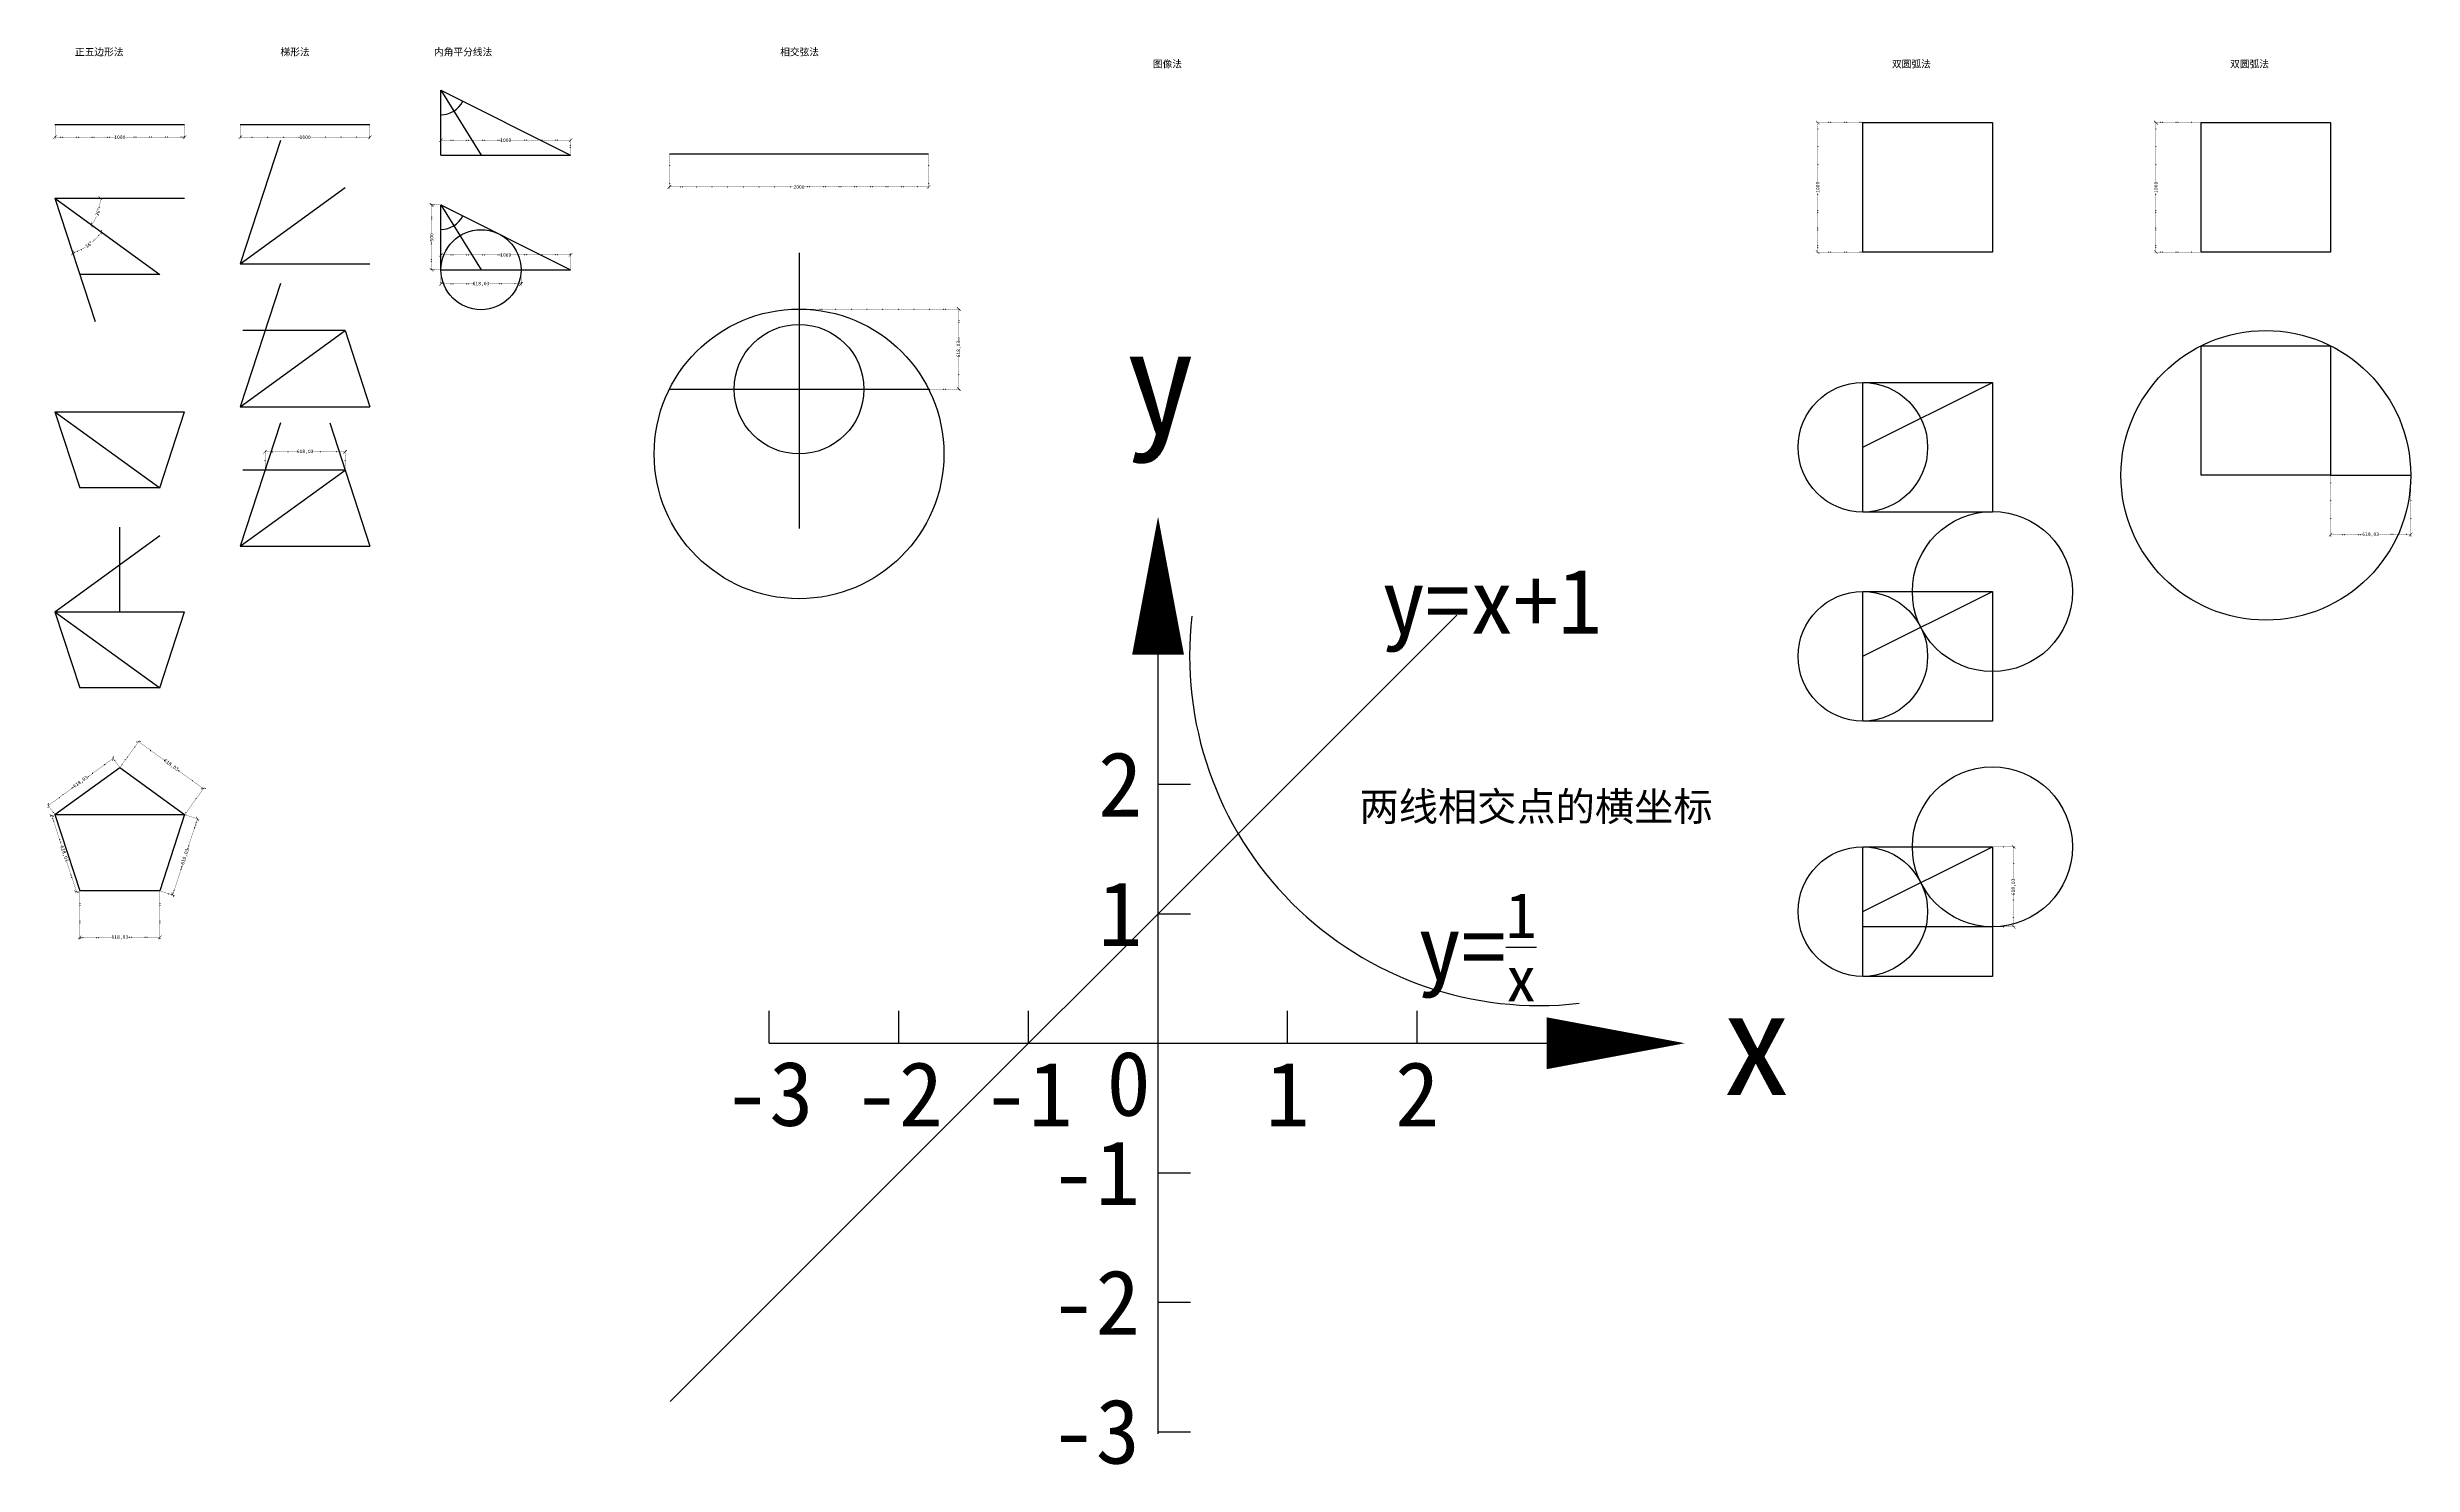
# Model space of a CAD drawing. Header units: millimetres. Extents: x 1384 to 37522, y -6804 to 4139.
# Drawn here: x 19269 to 37522, y -6804 to 4139 of the extents above; entities that cross this region are included whole.
import ezdxf

# ---------------------------------------------------------------- set-up
doc = ezdxf.new("R2010")
doc.units = ezdxf.units.MM
doc.linetypes.add('ACAD_ISO07W100', pattern=[3, 0, -3])
doc.styles.get("Standard").update_dxf_attribs({"font": ''})
doc.styles.add('w', font='', dxfattribs={"height": 5})
doc.styles.get('Standard').set_extended_font_data('SimSun')
doc.styles.get('w').set_extended_font_data('SimSun')
doc.dimstyles.new('w', dxfattribs={"dimscale": 11, "dimtxt": 2.5, "dimasz": 2.5, "dimexe": 1.25, "dimexo": 0.625, "dimtad": 0, "dimtxsty": 'Standard', "dimblk": 'ARCHTICK', "dimcen": 2.5, "dimclrd": 5, "dimclre": 5, "dimadec": 0, "dimazin": 0, "dimtfac": 1, "dimtmove": 0, "dimatfit": 3, "dimfxl": 1, "dimarcsym": 0})

# ---------------------------------------------------------------- blocks, each defined once
blk = doc.blocks.new('_ArchTick')
at = {"color": 0, "linetype": 'ByBlock', "const_width": 0.15}
blk.add_lwpolyline([(-0.5, -0.5), (0.5, 0.5)], dxfattribs=at)
blk = doc.blocks.new('*D47')
at = {"color": 5, "linetype": 'ACAD_ISO07W100', "lineweight": -2}
for p, q in [((19833, -1416), (19982, -1211)), ((19974, -1222), (20173, -1366)), ((20474, -1585), (20275, -1441)), ((20333, -1780), (20482, -1574))]:
    blk.add_line(p, q, dxfattribs=at)
at = {"layer": 'Defpoints', "color": 0}
for p in [(19829, -1422), (20474, -1585), (20329, -1785)]:
    blk.add_point(p, dxfattribs=at)
at = {"color": 5, "lineweight": -2, "xscale": 27.5, "yscale": 27.5, "zscale": 27.5}
for p, rotation in [((19974, -1222), 144.0000000000001), ((20474, -1585), 324.0000000000001)]:
    blk.add_blockref('_ArchTick', p, dxfattribs=dict(at, rotation=rotation))
at = {"color": 0, "insert": (20224, -1403), "char_height": 27.5, "attachment_point": 5, "rotation": 324}
blk.add_mtext('618,03', dxfattribs=at)
blk = doc.blocks.new('*D48')
at = {"color": 5, "linetype": 'ACAD_ISO07W100', "lineweight": -2}
for p, q in [((19520, -2380), (19520, -2747)), ((20138, -2380), (20138, -2747)), ((19520, -2733), (19765, -2733)), ((20138, -2733), (19892, -2733))]:
    blk.add_line(p, q, dxfattribs=at)
at = {"layer": 'Defpoints', "color": 0}
for p in [(19520, -2373), (20138, -2373), (20138, -2733)]:
    blk.add_point(p, dxfattribs=at)
at = {"color": 5, "lineweight": -2, "xscale": 27.5, "yscale": 27.5, "zscale": 27.5, "rotation": 180}
blk.add_blockref('_ArchTick', (19520, -2733), dxfattribs=at)
at = {"color": 5, "lineweight": -2, "xscale": 27.5, "yscale": 27.5, "zscale": 27.5}
blk.add_blockref('_ArchTick', (20138, -2733), dxfattribs=at)
at = {"color": 0, "insert": (19829, -2733), "char_height": 27.5, "attachment_point": 5}
blk.add_mtext('618,03', dxfattribs=at)
blk = doc.blocks.new('*D49')
at = {"color": 5, "linetype": 'ACAD_ISO07W100', "lineweight": -2}
for p, q in [((19322, -1787), (19291, -1798)), ((19304, -1793), (19380, -2027)), ((19495, -2381), (19419, -2147)), ((19513, -2375), (19482, -2385))]:
    blk.add_line(p, q, dxfattribs=at)
at = {"layer": 'Defpoints', "color": 0}
for p in [(19329, -1785), (19495, -2381), (19520, -2373)]:
    blk.add_point(p, dxfattribs=at)
at = {"color": 5, "lineweight": -2, "xscale": 27.5, "yscale": 27.5, "zscale": 27.5}
for p, rotation in [((19304, -1793), 107.9999999999998), ((19495, -2381), 287.9999999999998)]:
    blk.add_blockref('_ArchTick', p, dxfattribs=dict(at, rotation=rotation))
at = {"color": 0, "insert": (19399, -2087), "char_height": 27.5, "attachment_point": 5, "rotation": 288}
blk.add_mtext('618,03', dxfattribs=at)
blk = doc.blocks.new('*D50')
at = {"color": 5, "linetype": 'ACAD_ISO07W100', "lineweight": -2}
for p, q in [((20335, -1787), (20441, -1822)), ((20428, -1818), (20352, -2051)), ((20237, -2405), (20313, -2172)), ((20144, -2375), (20250, -2410))]:
    blk.add_line(p, q, dxfattribs=at)
at = {"layer": 'Defpoints', "color": 0}
for p in [(20329, -1785), (20138, -2373), (20237, -2405)]:
    blk.add_point(p, dxfattribs=at)
at = {"color": 5, "lineweight": -2, "xscale": 27.5, "yscale": 27.5, "zscale": 27.5}
for p, rotation in [((20428, -1818), 72.00000000000023), ((20237, -2405), 252.0000000000002)]:
    blk.add_blockref('_ArchTick', p, dxfattribs=dict(at, rotation=rotation))
at = {"color": 0, "insert": (20333, -2111), "char_height": 27.5, "attachment_point": 5, "rotation": 72}
blk.add_mtext('618,03', dxfattribs=at)
blk = doc.blocks.new('*D51')
at = {"color": 5, "linetype": 'ACAD_ISO07W100', "lineweight": -2}
for p, q in [((19777, -1351), (19579, -1496)), ((19825, -1416), (19769, -1340)), ((19277, -1715), (19476, -1570)), ((19325, -1780), (19269, -1704))]:
    blk.add_line(p, q, dxfattribs=at)
at = {"layer": 'Defpoints', "color": 0}
for p in [(19777, -1351), (19829, -1422), (19329, -1785)]:
    blk.add_point(p, dxfattribs=at)
at = {"color": 5, "lineweight": -2, "xscale": 27.5, "yscale": 27.5, "zscale": 27.5}
for p, rotation in [((19777, -1351), 35.99999999999992), ((19277, -1715), 215.9999999999999)]:
    blk.add_blockref('_ArchTick', p, dxfattribs=dict(at, rotation=rotation))
at = {"color": 0, "insert": (19527, -1533), "char_height": 27.5, "attachment_point": 5, "rotation": 36}
blk.add_mtext('618,03', dxfattribs=at)
blk = doc.blocks.new('*D57')
at = {"color": 5, "linetype": 'ACAD_ISO07W100', "lineweight": -2}
for p, q in [((19329, 3536), (19329, 3431)), ((20329, 3536), (20329, 3431)), ((19329, 3445), (19786, 3445)), ((20329, 3445), (19871, 3445))]:
    blk.add_line(p, q, dxfattribs=at)
at = {"layer": 'Defpoints', "color": 0}
for p in [(19329, 3543), (20329, 3543), (20329, 3445)]:
    blk.add_point(p, dxfattribs=at)
at = {"color": 5, "lineweight": -2, "xscale": 27.5, "yscale": 27.5, "zscale": 27.5, "rotation": 180}
blk.add_blockref('_ArchTick', (19329, 3445), dxfattribs=at)
at = {"color": 5, "lineweight": -2, "xscale": 27.5, "yscale": 27.5, "zscale": 27.5}
blk.add_blockref('_ArchTick', (20329, 3445), dxfattribs=at)
at = {"color": 0, "insert": (19829, 3445), "char_height": 27.5, "attachment_point": 5}
blk.add_mtext('1000', dxfattribs=at)
blk = doc.blocks.new('*D58')
at = {"color": 5, "linetype": 'ACAD_ISO07W100', "lineweight": -2}
for start, end in [(347.3259, 0), (324, 336.6741)]:
    blk.add_arc((19329, 2974), 349, start, end, dxfattribs=at)
at = {"layer": 'Defpoints', "color": 0}
for p in [(19329, 2974), (19329, 2974), (20329, 2974), (19647, 2832), (20138, 2386)]:
    blk.add_point(p, dxfattribs=at)
at = {"color": 5, "lineweight": -2, "xscale": 27.5, "yscale": 27.5, "zscale": 27.5}
for p, rotation in [((19678, 2974), 90), ((19611, 2769), 234)]:
    blk.add_blockref('_ArchTick', p, dxfattribs=dict(at, rotation=rotation))
at = {"color": 0, "insert": (19661, 2866), "char_height": 27.5, "attachment_point": 5, "rotation": 72}
blk.add_mtext('36°', dxfattribs=at)
blk = doc.blocks.new('*D59')
at = {"color": 5, "linetype": 'ACAD_ISO07W100', "lineweight": -2}
for start, end in [(288, 301.8153), (310.1847, 324)]:
    blk.add_arc((19329, 2974), 444, start, end, dxfattribs=at)
at = {"layer": 'Defpoints', "color": 0}
for p in [(19329, 2974), (19329, 2974), (19551, 2590), (20138, 2386), (19638, 2023)]:
    blk.add_point(p, dxfattribs=at)
at = {"color": 5, "lineweight": -2, "xscale": 27.5, "yscale": 27.5, "zscale": 27.5}
for p, rotation in [((19466, 2552), 198.0000000000001), ((19688, 2713), 54.00000000000013)]:
    blk.add_blockref('_ArchTick', p, dxfattribs=dict(at, rotation=rotation))
at = {"color": 0, "insert": (19590, 2615), "char_height": 27.5, "attachment_point": 5, "rotation": 36}
blk.add_mtext('36°', dxfattribs=at)
blk = doc.blocks.new('*D60')
at = {"color": 5, "linetype": 'ACAD_ISO07W100', "lineweight": -2}
for p, q in [((20759, 3536), (20759, 3431)), ((21759, 3536), (21759, 3431)), ((20759, 3445), (21216, 3445)), ((21759, 3445), (21301, 3445))]:
    blk.add_line(p, q, dxfattribs=at)
at = {"layer": 'Defpoints', "color": 0}
for p in [(20759, 3543), (21759, 3543), (21759, 3445)]:
    blk.add_point(p, dxfattribs=at)
at = {"color": 5, "lineweight": -2, "xscale": 27.5, "yscale": 27.5, "zscale": 27.5, "rotation": 180}
blk.add_blockref('_ArchTick', (20759, 3445), dxfattribs=at)
at = {"color": 5, "lineweight": -2, "xscale": 27.5, "yscale": 27.5, "zscale": 27.5}
blk.add_blockref('_ArchTick', (21759, 3445), dxfattribs=at)
at = {"color": 0, "insert": (21259, 3445), "char_height": 27.5, "attachment_point": 5}
blk.add_mtext('1000', dxfattribs=at)
blk = doc.blocks.new('*D64')
at = {"color": 5, "linetype": 'ACAD_ISO07W100', "lineweight": -2}
for p, q in [((20950, 882), (20950, 1030)), ((20950, 1016), (21195, 1016)), ((21568, 1016), (21322, 1016)), ((21568, 882), (21568, 1030))]:
    blk.add_line(p, q, dxfattribs=at)
at = {"layer": 'Defpoints', "color": 0}
for p in [(21568, 1016), (20950, 875), (21568, 875)]:
    blk.add_point(p, dxfattribs=at)
at = {"color": 5, "lineweight": -2, "xscale": 27.5, "yscale": 27.5, "zscale": 27.5, "rotation": 180}
blk.add_blockref('_ArchTick', (20950, 1016), dxfattribs=at)
at = {"color": 5, "lineweight": -2, "xscale": 27.5, "yscale": 27.5, "zscale": 27.5}
blk.add_blockref('_ArchTick', (21568, 1016), dxfattribs=at)
at = {"color": 0, "insert": (21259, 1016), "char_height": 27.5, "attachment_point": 5}
blk.add_mtext('618,03', dxfattribs=at)
blk = doc.blocks.new('*D65')
at = {"color": 5, "linetype": 'ACAD_ISO07W100', "lineweight": -2}
for p, q in [((22307, 3314), (22307, 3436)), ((22307, 3422), (22764, 3422)), ((23307, 3422), (22850, 3422)), ((23307, 3314), (23307, 3436))]:
    blk.add_line(p, q, dxfattribs=at)
at = {"layer": 'Defpoints', "color": 0}
for p in [(22307, 3307), (23307, 3422), (23307, 3307)]:
    blk.add_point(p, dxfattribs=at)
at = {"color": 5, "lineweight": -2, "xscale": 27.5, "yscale": 27.5, "zscale": 27.5, "rotation": 180}
blk.add_blockref('_ArchTick', (22307, 3422), dxfattribs=at)
at = {"color": 5, "lineweight": -2, "xscale": 27.5, "yscale": 27.5, "zscale": 27.5}
blk.add_blockref('_ArchTick', (23307, 3422), dxfattribs=at)
at = {"color": 0, "insert": (22807, 3422), "char_height": 27.5, "attachment_point": 5}
blk.add_mtext('1000', dxfattribs=at)
blk = doc.blocks.new('*D66')
at = {"color": 5, "linetype": 'ACAD_ISO07W100', "lineweight": -2}
for p, q in [((22307, 2429), (22307, 2550)), ((22307, 2536), (22764, 2536)), ((23307, 2536), (22850, 2536)), ((23307, 2429), (23307, 2550))]:
    blk.add_line(p, q, dxfattribs=at)
at = {"layer": 'Defpoints', "color": 0}
for p in [(22307, 2422), (23307, 2536), (23307, 2422)]:
    blk.add_point(p, dxfattribs=at)
at = {"color": 5, "lineweight": -2, "xscale": 27.5, "yscale": 27.5, "zscale": 27.5, "rotation": 180}
blk.add_blockref('_ArchTick', (22307, 2536), dxfattribs=at)
at = {"color": 5, "lineweight": -2, "xscale": 27.5, "yscale": 27.5, "zscale": 27.5}
blk.add_blockref('_ArchTick', (23307, 2536), dxfattribs=at)
at = {"color": 0, "insert": (22807, 2536), "char_height": 27.5, "attachment_point": 5}
blk.add_mtext('1000', dxfattribs=at)
blk = doc.blocks.new('*D67')
at = {"color": 5, "linetype": 'ACAD_ISO07W100', "lineweight": -2}
for p, q in [((22307, 2415), (22307, 2298)), ((22925, 2415), (22925, 2298)), ((22307, 2312), (22553, 2312)), ((22925, 2312), (22680, 2312))]:
    blk.add_line(p, q, dxfattribs=at)
at = {"layer": 'Defpoints', "color": 0}
for p in [(22307, 2422), (22925, 2422), (22925, 2312)]:
    blk.add_point(p, dxfattribs=at)
at = {"color": 5, "lineweight": -2, "xscale": 27.5, "yscale": 27.5, "zscale": 27.5, "rotation": 180}
blk.add_blockref('_ArchTick', (22307, 2312), dxfattribs=at)
at = {"color": 5, "lineweight": -2, "xscale": 27.5, "yscale": 27.5, "zscale": 27.5}
blk.add_blockref('_ArchTick', (22925, 2312), dxfattribs=at)
at = {"color": 0, "insert": (22616, 2312), "char_height": 27.5, "attachment_point": 5}
blk.add_mtext('618,03', dxfattribs=at)
blk = doc.blocks.new('*D68')
at = {"color": 5, "linetype": 'ACAD_ISO07W100', "lineweight": -2}
for p, q in [((22300, 2922), (22222, 2922)), ((22235, 2922), (22235, 2706)), ((22235, 2422), (22235, 2638)), ((22300, 2422), (22222, 2422))]:
    blk.add_line(p, q, dxfattribs=at)
at = {"layer": 'Defpoints', "color": 0}
for p in [(22235, 2922), (22307, 2922), (22307, 2422)]:
    blk.add_point(p, dxfattribs=at)
at = {"color": 5, "lineweight": -2, "xscale": 27.5, "yscale": 27.5, "zscale": 27.5}
for p, rotation in [((22235, 2922), 90), ((22235, 2422), 270)]:
    blk.add_blockref('_ArchTick', p, dxfattribs=dict(at, rotation=rotation))
at = {"color": 0, "insert": (22235, 2672), "char_height": 27.5, "attachment_point": 5, "rotation": 90}
blk.add_mtext('500', dxfattribs=at)
blk = doc.blocks.new('*D69')
at = {"color": 5, "linetype": 'ACAD_ISO07W100', "lineweight": -2}
for p, q in [((24070, 3309), (24070, 3048)), ((26070, 3309), (26070, 3048)), ((24070, 3061), (25026, 3061)), ((26070, 3061), (25114, 3061))]:
    blk.add_line(p, q, dxfattribs=at)
at = {"layer": 'Defpoints', "color": 0}
for p in [(24070, 3316), (26070, 3316), (26070, 3061)]:
    blk.add_point(p, dxfattribs=at)
at = {"color": 5, "lineweight": -2, "xscale": 27.5, "yscale": 27.5, "zscale": 27.5, "rotation": 180}
blk.add_blockref('_ArchTick', (24070, 3061), dxfattribs=at)
at = {"color": 5, "lineweight": -2, "xscale": 27.5, "yscale": 27.5, "zscale": 27.5}
blk.add_blockref('_ArchTick', (26070, 3061), dxfattribs=at)
at = {"color": 0, "insert": (25070, 3061), "char_height": 27.5, "attachment_point": 5}
blk.add_mtext('2000', dxfattribs=at)
blk = doc.blocks.new('*D73')
at = {"color": 5, "linetype": 'ACAD_ISO07W100', "lineweight": -2}
for p, q in [((25077, 2118), (26316, 2118)), ((26303, 2118), (26303, 1872)), ((26303, 1500), (26303, 1745)), ((25077, 1500), (26316, 1500))]:
    blk.add_line(p, q, dxfattribs=at)
at = {"layer": 'Defpoints', "color": 0}
for p in [(25070, 2118), (25070, 1500), (26303, 1500)]:
    blk.add_point(p, dxfattribs=at)
at = {"color": 5, "lineweight": -2, "xscale": 27.5, "yscale": 27.5, "zscale": 27.5}
for p, rotation in [((26303, 2118), 90), ((26303, 1500), 270)]:
    blk.add_blockref('_ArchTick', p, dxfattribs=dict(at, rotation=rotation))
at = {"color": 0, "insert": (26303, 1809), "char_height": 27.5, "attachment_point": 5, "rotation": 90}
blk.add_mtext('618,03', dxfattribs=at)
blk = doc.blocks.new('*D76')
at = {"color": 5, "linetype": 'ACAD_ISO07W100', "lineweight": -2}
for p, q in [((34286, -2034), (34457, -2034)), ((34443, -2034), (34443, -2279)), ((34443, -2652), (34443, -2406)), ((34286, -2652), (34457, -2652))]:
    blk.add_line(p, q, dxfattribs=at)
at = {"layer": 'Defpoints', "color": 0}
for p in [(34280, -2034), (34280, -2652), (34443, -2652)]:
    blk.add_point(p, dxfattribs=at)
at = {"color": 5, "lineweight": -2, "xscale": 27.5, "yscale": 27.5, "zscale": 27.5}
for p, rotation in [((34443, -2034), 90), ((34443, -2652), 270)]:
    blk.add_blockref('_ArchTick', p, dxfattribs=dict(at, rotation=rotation))
at = {"color": 0, "insert": (34443, -2343), "char_height": 27.5, "attachment_point": 5, "rotation": 90}
blk.add_mtext('618,03', dxfattribs=at)
blk = doc.blocks.new('*D78')
at = {"color": 5, "linetype": 'ACAD_ISO07W100', "lineweight": -2}
for p, q in [((33273, 3558), (32917, 3558)), ((32931, 3558), (32931, 3101)), ((32931, 2558), (32931, 3015)), ((33273, 2558), (32917, 2558))]:
    blk.add_line(p, q, dxfattribs=at)
at = {"layer": 'Defpoints', "color": 0}
for p in [(33280, 3558), (32931, 2558), (33280, 2558)]:
    blk.add_point(p, dxfattribs=at)
at = {"color": 5, "lineweight": -2, "xscale": 27.5, "yscale": 27.5, "zscale": 27.5}
for p, rotation in [((32931, 3558), 90), ((32931, 2558), 270)]:
    blk.add_blockref('_ArchTick', p, dxfattribs=dict(at, rotation=rotation))
at = {"color": 0, "insert": (32931, 3058), "char_height": 27.5, "attachment_point": 5, "rotation": 90}
blk.add_mtext('1000', dxfattribs=at)
blk = doc.blocks.new('*D79')
at = {"color": 5, "linetype": 'ACAD_ISO07W100', "lineweight": -2}
for p, q in [((35882, 3558), (35527, 3558)), ((35541, 3558), (35541, 3101)), ((35541, 2558), (35541, 3015)), ((35882, 2558), (35527, 2558))]:
    blk.add_line(p, q, dxfattribs=at)
at = {"layer": 'Defpoints', "color": 0}
for p in [(35889, 3558), (35541, 2558), (35889, 2558)]:
    blk.add_point(p, dxfattribs=at)
at = {"color": 5, "lineweight": -2, "xscale": 27.5, "yscale": 27.5, "zscale": 27.5}
for p, rotation in [((35541, 3558), 90), ((35541, 2558), 270)]:
    blk.add_blockref('_ArchTick', p, dxfattribs=dict(at, rotation=rotation))
at = {"color": 0, "insert": (35541, 3058), "char_height": 27.5, "attachment_point": 5, "rotation": 90}
blk.add_mtext('1000', dxfattribs=at)
blk = doc.blocks.new('*D81')
at = {"color": 5, "linetype": 'ACAD_ISO07W100', "lineweight": -2}
for p, q in [((36889, 828), (36889, 363)), ((37507, 828), (37507, 363)), ((36889, 377), (37135, 377)), ((37507, 377), (37262, 377))]:
    blk.add_line(p, q, dxfattribs=at)
at = {"layer": 'Defpoints', "color": 0}
for p in [(36889, 834), (37507, 834), (37507, 377)]:
    blk.add_point(p, dxfattribs=at)
at = {"color": 5, "lineweight": -2, "xscale": 27.5, "yscale": 27.5, "zscale": 27.5, "rotation": 180}
blk.add_blockref('_ArchTick', (36889, 377), dxfattribs=at)
at = {"color": 5, "lineweight": -2, "xscale": 27.5, "yscale": 27.5, "zscale": 27.5}
blk.add_blockref('_ArchTick', (37507, 377), dxfattribs=at)
at = {"color": 0, "insert": (37198, 377), "char_height": 27.5, "attachment_point": 5}
blk.add_mtext('618,03', dxfattribs=at)

msp = doc.modelspace()

# ---------------------------------------------------------------- linework, layer by layer
for p, q in [((22307.201, 3307.016), (22307.201, 3807.016)), ((22307.201, 3807.016), (23307.201, 3307.016)), ((22307.201, 3807.016), (22616.218, 3307.016)), ((19328.691, 3542.944), (20328.691, 3542.944)), ((20758.72, 3542.944), (21758.72, 3542.944)), ((33279.585, 3558.276), (34279.585, 3558.276)), ((33279.585, 2558.276), (33279.585, 3558.276)), ((34279.585, 3558.276), (34279.585, 2558.276)), ((35889.22, 3558.276), (36889.22, 3558.276)), ((35889.22, 2558.276), (35889.22, 3558.276)), ((36889.22, 3558.276), (36889.22, 2558.276)), ((21067.737, 3419.594), (20758.72, 2468.538)), ((22307.201, 3307.016), (23307.201, 3307.016)), ((24070.253, 3315.69), (26070.253, 3315.69)), ((19328.691, 2973.979), (19637.708, 2022.922)), ((19328.691, 2973.979), (20328.691, 2973.979)), ((19328.691, 2973.979), (20137.708, 2386.194)), ((20758.72, 2468.538), (21567.737, 3056.323)), ((22307.201, 2421.65), (22307.201, 2921.65)), ((22307.201, 2921.65), (23307.201, 2421.65)), ((22307.201, 2921.65), (22616.218, 2421.65)), ((34279.585, 2558.276), (33279.585, 2558.276)), ((36889.22, 2558.276), (35889.22, 2558.276)), ((20137.708, 2386.194), (19519.674, 2386.194)), ((20758.72, 2468.538), (21758.72, 2468.538)), ((22307.201, 2421.65), (22925.229, 2421.65)), ((22925.229, 2421.65), (23307.201, 2421.65)), ((25070.253, 2551.094), (25070.253, 2111.089)), ((21067.737, 2315.237), (20758.72, 1364.181)), ((25070.253, 2111.089), (25070.253, 1499.775)), ((20758.72, 1364.181), (21567.737, 1951.966)), ((21567.737, 1951.966), (20777.682, 1951.966)), ((21567.737, 1951.966), (21758.72, 1364.181)), ((35889.22, 1834.488), (36889.22, 1834.488)), ((35889.22, 834.488), (35889.22, 1834.488)), ((36889.22, 1834.488), (36889.22, 834.488)), ((24070.253, 1499.775), (25070.253, 1499.775)), ((25070.253, 1499.775), (26070.253, 1499.775)), ((25070.253, 1499.775), (25070.253, 424.561)), ((33279.585, 1550.664), (34279.585, 1550.664)), ((33279.585, 550.664), (33279.585, 1550.664)), ((33279.585, 1050.664), (34279.585, 1550.664)), ((34279.585, 1550.664), (34279.585, 550.664)), ((19328.691, 1324.89), (19519.674, 737.105)), ((19328.691, 1324.89), (20328.691, 1324.89)), ((19328.691, 1324.89), (20137.708, 737.105)), ((20137.708, 737.105), (20328.691, 1324.89)), ((20758.72, 1364.181), (21758.72, 1364.181)), ((21067.737, 1238.564), (20758.72, 287.507)), ((21449.703, 1238.564), (21758.72, 287.507)), ((20137.708, 737.105), (19519.674, 737.105)), ((20758.72, 287.507), (21567.737, 875.293)), ((21567.737, 875.293), (20777.682, 875.293)), ((36889.22, 834.488), (35889.22, 834.488)), ((36889.22, 834.488), (37507.254, 834.488)), ((34279.585, 550.664), (33279.585, 550.664)), ((19328.691, -218.852), (20137.708, 368.934)), ((19828.691, -218.852), (19828.691, 434.942)), ((20758.72, 287.507), (21758.72, 287.507)), ((33279.585, -62.931), (34279.585, -62.931)), ((33279.585, -1062.931), (33279.585, -62.931)), ((33279.585, -562.931), (34279.585, -62.931)), ((34279.585, -62.931), (34279.585, -1062.931)), ((19328.691, -218.852), (19519.674, -806.637)), ((19328.691, -218.852), (20137.708, -806.637)), ((19328.691, -218.852), (20328.691, -218.852)), ((20137.708, -806.637), (20328.691, -218.852)), ((30146.87, -244.001), (24074.649, -6316.223)), ((27840.756, -6565.803), (27840.756, -550.115)), ((20137.708, -806.637), (19519.674, -806.637)), ((34279.585, -1062.931), (33279.585, -1062.931)), ((19328.691, -1785.174), (19828.691, -1421.902)), ((19828.691, -1421.902), (20328.691, -1785.174)), ((27840.756, -1550.115), (28090.756, -1550.115)), ((19328.691, -1785.174), (20328.691, -1785.174)), ((19328.691, -1785.174), (19519.674, -2372.959)), ((20328.691, -1785.174), (20137.708, -2372.959)), ((33279.585, -2033.808), (34279.585, -2033.808)), ((33279.585, -3033.808), (33279.585, -2033.808)), ((33279.585, -2533.808), (34279.585, -2033.808)), ((34279.585, -2033.808), (34279.585, -3033.808)), ((20137.708, -2372.959), (19519.674, -2372.959)), ((27840.756, -2550.115), (28090.756, -2550.115)), ((34279.585, -2651.842), (33279.585, -2651.842)), ((34279.585, -3033.808), (33279.585, -3033.808)), ((24840.756, -3550.115), (24840.756, -3300.115)), ((25840.756, -3550.115), (25840.756, -3300.115)), ((26840.756, -3550.115), (26840.756, -3300.115)), ((28840.756, -3550.115), (28840.756, -3300.115)), ((29840.756, -3550.115), (29840.756, -3300.115)), ((24840.756, -3550.115), (30840.756, -3550.115)), ((27840.756, -3550.115), (28840.756, -3550.115)), ((27840.756, -3550.115), (28458.79, -3550.115)), ((27840.756, -4550.115), (28090.756, -4550.115)), ((27840.756, -5550.115), (28090.756, -5550.115)), ((27840.756, -6550.115), (28090.756, -6550.115))]:
    msp.add_line(p, q)
for points in [[(27840.756, -550.115, 400, 0, 0), (27840.756, 515.435, 0, 0, 0)], [(30840.756, -3550.115, 400, 0, 0), (31906.306, -3550.115, 0, 0, 0)]]:
    msp.add_lwpolyline(points, format="xyseb")
for centre, radius in [((22616.218, 2421.65), 309.017), ((25070.253, 999.775), 1118.034), ((25070.253, 1499.775), 500), ((36389.22, 834.488), 1118.034), ((33279.585, 1050.664), 500), ((34279.585, -62.931), 618.034), ((33279.585, -562.931), 500), ((34279.585, -2033.808), 618.034), ((33279.585, -2533.808), 500)]:
    msp.add_circle(centre, radius)
for centre, radius, start, end in [((22307.201, 3807.016), 188.555, 270, 333.4349488), ((22307.201, 2921.65), 188.555, 270, 333.4349488), ((30783.143, -560.289), 2698.969, 173.4690653, 276.5096397)]:
    msp.add_arc(centre, radius, start, end)

# ---------------------------------------------------------------- texts
at = {"style": 'w'}
for s, insert, char_height, width, attachment_point in [('正五边形法', (19482.71, 4130.548), 55, 403.5632, 1), ('梯形法', (21068.749, 4130.548), 55, 403.5632, 1), ('内角平分线法', (22253.045, 4130.548), 55, 526.8209, 1), ('相交弦法', (24924.699, 4130.548), 55, 526.8209, 1), ('图像法', (27800.91, 4037.833), 55, 526.8209, 1), ('双圆弧法', (33503.824, 4037.833), 55, 526.8209, 1), ('双圆弧法', (36113.459, 4037.833), 55, 526.8209, 1), ('y', (27858.544, 1440.798), 800, 1606.68715, 5), ('y=x+1', (30416.38, -210.072), 500, 1870.5714, 5), ('2', (27548.713, -1550.115), 500, 386.56156, 5), ('两线相交点的横坐标', (30757.739, -1735.118), 222, 3993.51502, 5), ('1', (27548.713, -2550.115), 500, 386.56156, 5), ('\\A1;y={\\H0.7x;\\S1/x;}', (30302.683, -2807.874), 500, 2678.04728, 5), ('x', (32460.301, -3550.115), 800, 1606.68715, 5), ('0', (27613.951, -3864.642), 500, 386.56156, 5), ('-3', (24840.756, -3942.488), 500, 386.56156, 5), ('-2', (25840.756, -3942.488), 500, 386.56156, 5), ('-1', (26840.756, -3942.488), 500, 386.56156, 5), ('1', (28840.756, -3942.488), 500, 386.56156, 5), ('2', (29840.756, -3942.488), 500, 386.56156, 5), ('-1', (27359.452, -4550.115), 500, 386.56156, 5), ('-2', (27359.452, -5550.115), 500, 386.56156, 5), ('-3', (27359.452, -6550.115), 500, 386.56156, 5)]:
    msp.add_mtext(s, dxfattribs=dict(at, insert=insert, char_height=char_height, width=width, attachment_point=attachment_point))

# ---------------------------------------------------------------- dimensions: what is measured, and where the dimension line sits
for base, p1, p2, picture, middle in [((20328.691, 3445.202), (19328.691, 3542.944), (20328.691, 3542.944), '*D57', (19828.691, 3445.202)), ((21758.72, 3445.202), (20758.72, 3542.944), (21758.72, 3542.944), '*D60', (21258.72, 3445.202)), ((23307.201, 3421.788), (22307.201, 3307.016), (23307.201, 3307.016), '*D65', (22807.201, 3421.788)), ((26070.253, 3061.418), (24070.253, 3315.69), (26070.253, 3315.69), '*D69', (25070.253, 3061.418)), ((23307.201, 2536.423), (22307.201, 2421.65), (23307.201, 2421.65), '*D66', (22807.201, 2536.423)), ((21567.737, 1016.042), (20949.703, 875.293), (21567.737, 875.293), '*D64', (21258.72, 1016.042))]:
    dim = msp.add_linear_dim(base=base, p1=p1, p2=p2, dimstyle='w')
    dim.commit()
    dim.dimension.update_dxf_attribs({"geometry": picture, "text_midpoint": middle})
for base, p1, p2, picture, middle in [((32930.873, 2558.276), (33279.585, 3558.276), (33279.585, 2558.276), '*D78', (32930.873, 3058.276)), ((35540.508, 2558.276), (35889.22, 3558.276), (35889.22, 2558.276), '*D79', (35540.508, 3058.276)), ((22235.429, 2921.65), (22307.201, 2421.65), (22307.201, 2921.65), '*D68', (22235.429, 2671.65)), ((26302.681, 1499.775), (25070.253, 2117.809), (25070.253, 1499.775), '*D73', (26302.681, 1808.792)), ((34443.049, -2651.842), (34279.585, -2033.808), (34279.585, -2651.842), '*D76', (34443.049, -2342.825))]:
    dim = msp.add_linear_dim(base=base, p1=p1, p2=p2, angle=90, dimstyle='w')
    dim.commit()
    dim.dimension.update_dxf_attribs({"geometry": picture, "text_midpoint": middle})
for base, line1, line2, picture, middle in [((19647.465, 2832.052), ((19328.691, 2973.979), (20137.708, 2386.194)), ((19328.691, 2973.979), (20328.691, 2973.979)), '*D58', (19660.554, 2866.15)), ((19550.619, 2589.588), ((19328.691, 2973.979), (19637.708, 2022.922)), ((19328.691, 2973.979), (20137.708, 2386.194)), '*D59', (19589.583, 2614.892))]:
    dim = msp.add_angular_dim_2l(base=base, line1=line1, line2=line2, dimstyle='w')
    dim.commit()
    dim.dimension.update_dxf_attribs({"geometry": picture, "text_midpoint": middle})
dim = msp.add_linear_dim(base=(22925.235, 2311.923), p1=(22307.201, 2421.65), p2=(22925.235, 2421.65), dimstyle='w')
dim.commit()
dim.dimension.update_dxf_attribs({"geometry": '*D67', "text_midpoint": (22616.218, 2311.923), "dimtype": 160})
for p1, p2, distance, picture, middle in [((36889.22, 834.488), (37507.254, 834.488), -457.823, '*D81', (37198.237, 376.666)), ((19828.691, -1421.902), (20328.691, -1785.174), 247.508, '*D47', (20224.172, -1403.3)), ((19328.691, -1785.174), (19828.691, -1421.902), 87.119, '*D51', (19527.484, -1533.057)), ((19328.691, -1785.174), (19519.674, -2372.959), -26.259, '*D49', (19399.209, -2087.181)), ((20328.691, -1785.174), (20137.708, -2372.959), 104.726, '*D50', (20332.8, -2111.428)), ((19519.674, -2372.959), (20137.708, -2372.959), -360.524, '*D48', (19828.691, -2733.483))]:
    dim = msp.add_aligned_dim(p1=p1, p2=p2, distance=distance, dimstyle='w')
    dim.commit()
    dim.dimension.update_dxf_attribs({"geometry": picture, "text_midpoint": middle})

doc.saveas('drawing.dxf')
